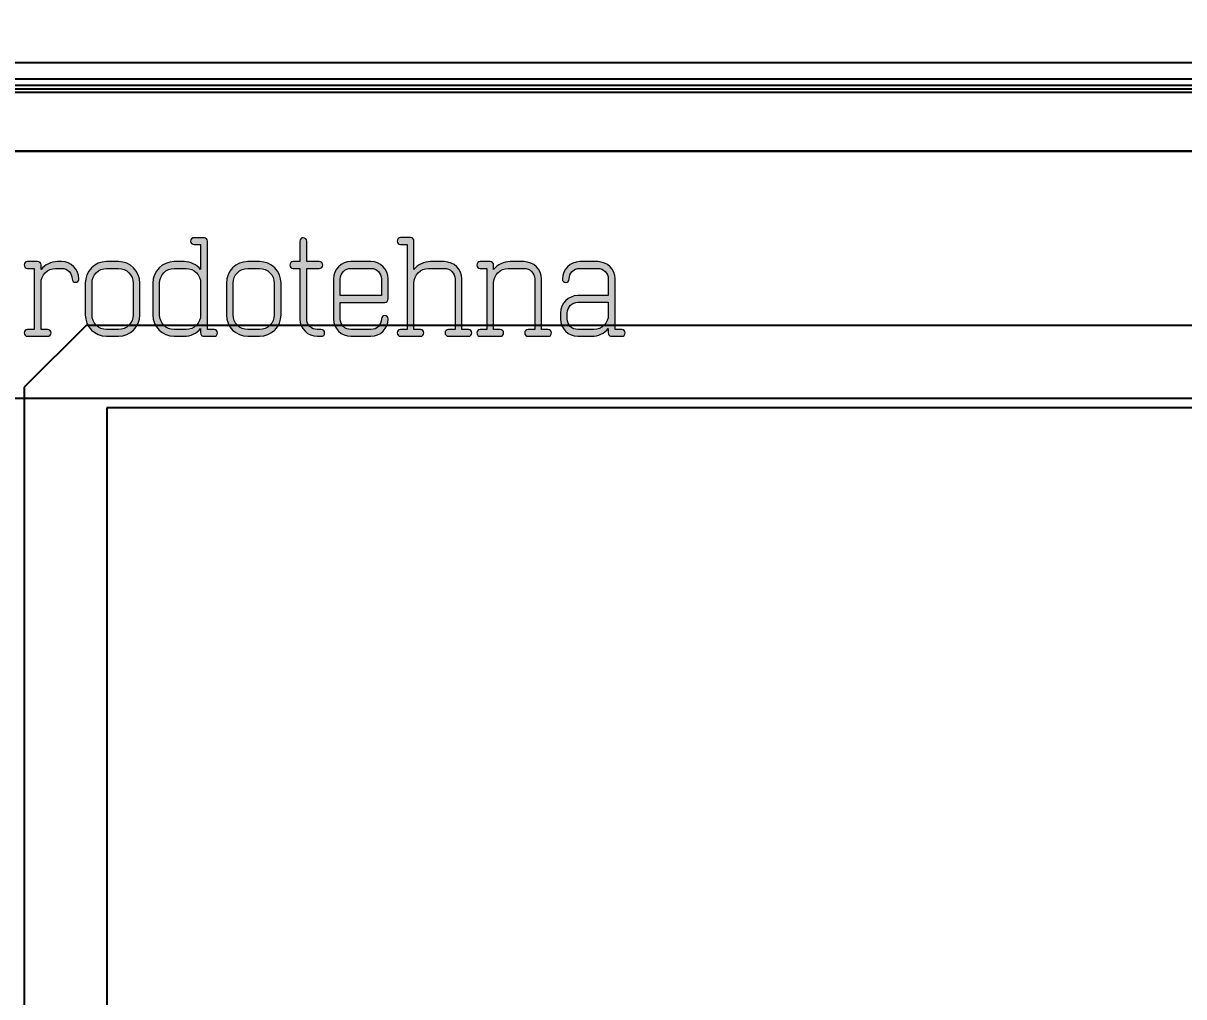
# Model space of a CAD drawing. Header units: millimetres. Extents: x 42356 to 50646, y 31507 to 39566.
# Drawn here: x 43065.3 to 43346.6, y 38339.5 to 38575.5 of the extents above; entities that cross this region are included whole.
import ezdxf

# ---------------------------------------------------------------- set-up
doc = ezdxf.new("R2010")
doc.units = ezdxf.units.MM
doc.layers.add('! NO PLOT !', color=7, linetype='Continuous', true_color=0xff75dd, plot=False)
for name, color, linetype in [('000-PI-ORMAR', 2, 'Continuous'), ('000-PI_TEXT', 7, 'Continuous'), ('bth_logo_20161006_LOGO_FINAL_CMYK_zasicena_crna', 7, 'Continuous')]:
    doc.layers.add(name, color=color, linetype=linetype)
doc.styles.get("Standard").update_dxf_attribs({"font": 'arial.ttf'})
doc.dimstyles.new('ISO-25-lb', dxfattribs={"dimtxt": 8, "dimasz": 8, "dimexe": 1.25, "dimexo": 0.625, "dimtad": 1, "dimtxsty": 'Standard', "dimcen": 5, "dimadec": 0, "dimazin": 0, "dimtfac": 1, "dimtmove": 0, "dimatfit": 3, "dimfxl": 0, "dimarcsym": 0})

# ---------------------------------------------------------------- blocks, each defined once
blk = doc.blocks.new('8806000_2000x800x600')
at = {"layer": '! NO PLOT !'}
for p, q in [((-3755.82, 1846.75), (-3770.82, 1831.75)), ((-3090.82, 1846.75), (-3755.82, 1846.75)), ((-3770.82, 1831.75), (-3770.82, -8.25)), ((-3750.82, 1826.75), (-3750.82, -3.25)), ((-3095.82, 1826.75), (-3750.82, 1826.75))]:
    blk.add_line(p, q, dxfattribs=at)
at = {"layer": '000-PI-ORMAR'}
for p, q in [((-3807.08, 1910.5), (-3039.58, 1910.5)), ((-3807.08, 1906.5), (-3039.58, 1906.5)), ((-3807.08, 1905), (-3039.58, 1905)), ((-3027.32, 1904), (-3819.32, 1904))]:
    blk.add_line(p, q, dxfattribs=at)
blk = doc.blocks.new('*D246')
at = {"layer": '! NO PLOT !', "color": 0, "linetype": 'Continuous', "lineweight": -2, "ltscale": 0.25, "transparency": 16777216}
for p, q in [((42929.68, 38567.52), (42929.68, 38575.52)), ((43425.47, 38559.52), (42928.43, 38559.52)), ((42929.68, 38544.52), (42929.68, 38559.52)), ((43432.4, 38544.52), (42928.43, 38544.52)), ((42929.68, 38536.52), (42929.68, 38528.52))]:
    blk.add_line(p, q, dxfattribs=at)
at = {"layer": '! NO PLOT !', "color": 0, "ltscale": 0.25, "transparency": 16777216}
for points in [[(42928.35, 38567.52), (42931.01, 38567.52), (42929.68, 38559.52)], [(42928.35, 38536.52), (42931.01, 38536.52), (42929.68, 38544.52)]]:
    blk.add_solid(points, dxfattribs=at)
at = {"layer": 'Defpoints', "color": 0, "ltscale": 0.25, "transparency": 16777216}
for p in [(42929.68, 38559.52), (43426.1, 38559.52), (43433.03, 38544.52)]:
    blk.add_point(p, dxfattribs=at)
at = {"layer": '! NO PLOT !', "color": 0, "ltscale": 0.25, "transparency": 16777216, "insert": (42924.97, 38552.02), "char_height": 8, "attachment_point": 5, "rotation": 90}
blk.add_mtext('15', dxfattribs=at)
blk = doc.blocks.new('*D377')
at = {"layer": '! NO PLOT !', "color": 0, "lineweight": -2, "transparency": 16777216}
for p, q in [((43021.27, 38545.14), (43021.27, 38560.08)), ((43029.27, 38558.83), (43795.27, 38558.83)), ((43803.27, 38545.14), (43803.27, 38560.08))]:
    blk.add_line(p, q, dxfattribs=at)
at = {"layer": '! NO PLOT !', "color": 0, "transparency": 16777216}
for points in [[(43029.27, 38560.16), (43029.27, 38557.5), (43021.27, 38558.83)], [(43795.27, 38560.16), (43795.27, 38557.5), (43803.27, 38558.83)]]:
    blk.add_solid(points, dxfattribs=at)
at = {"layer": 'Defpoints', "color": 0, "transparency": 16777216}
for p in [(43803.27, 38558.83), (43021.27, 38544.52), (43803.27, 38544.52)]:
    blk.add_point(p, dxfattribs=at)
at = {"layer": '! NO PLOT !', "color": 0, "transparency": 16777216, "insert": (43412.27, 38563.54), "char_height": 8, "attachment_point": 5}
blk.add_mtext('782', dxfattribs=at)
blk = doc.blocks.new('BRODOTEHNA')
at = {"lineweight": 0}
h = blk.add_hatch(color=256, dxfattribs=at)
h.dxf.hatch_style = 1
edge = h.paths.add_edge_path()
edge.add_spline(control_points=[(42922.01, 48357.75), (42922.01, 48359.64), (42923.54, 48361.18), (42925.43, 48361.18)], knot_values=[0, 0, 0, 0, 1, 1, 1, 1], degree=3, periodic=0)
edge.add_line((42925.43, 48361.18), (42926.83, 48361.18))
edge.add_spline(control_points=[(42926.83, 48361.18), (42928.19, 48361.18), (42929.31, 48360.06), (42929.31, 48358.7)], knot_values=[0, 0, 0, 0, 1, 1, 1, 1], degree=3, periodic=0)
edge.add_spline(control_points=[(42929.31, 48358.7), (42929.31, 48358.25), (42929.66, 48357.92), (42930.12, 48357.92)], knot_values=[0, 0, 0, 0, 1, 1, 1, 1], degree=3, periodic=0)
edge.add_spline(control_points=[(42930.12, 48357.92), (42930.57, 48357.92), (42930.9, 48358.25), (42930.9, 48358.7)], knot_values=[0, 0, 0, 0, 1, 1, 1, 1], degree=3, periodic=0)
edge.add_spline(control_points=[(42930.9, 48358.7), (42930.9, 48360.94), (42929.07, 48362.77), (42926.83, 48362.77)], knot_values=[0, 0, 0, 0, 1, 1, 1, 1], degree=3, periodic=0)
edge.add_line((42926.83, 48362.77), (42925.89, 48362.77))
edge.add_spline(control_points=[(42925.89, 48362.77), (42924.36, 48362.77), (42922.94, 48362.06), (42922.01, 48360.91)], knot_values=[0, 0, 0, 0, 1, 1, 1, 1], degree=3, periodic=0)
edge.add_line((42922.01, 48360.91), (42922.01, 48361.99))
edge.add_spline(control_points=[(42922.01, 48361.99), (42922.01, 48362.43), (42921.66, 48362.77), (42921.2, 48362.77)], knot_values=[0, 0, 0, 0, 1, 1, 1, 1], degree=3, periodic=0)
edge.add_line((42921.2, 48362.77), (42918.85, 48362.77))
edge.add_spline(control_points=[(42918.85, 48362.77), (42918.4, 48362.77), (42918.07, 48362.44), (42918.07, 48361.99)], knot_values=[0, 0, 0, 0, 1, 1, 1, 1], degree=3, periodic=0)
edge.add_spline(control_points=[(42918.07, 48361.99), (42918.07, 48361.52), (42918.41, 48361.18), (42918.85, 48361.18)], knot_values=[0, 0, 0, 0, 1, 1, 1, 1], degree=3, periodic=0)
edge.add_line((42918.85, 48361.18), (42920.42, 48361.18))
edge.add_line((42920.42, 48361.18), (42920.42, 48346.84))
edge.add_line((42920.42, 48346.84), (42918.85, 48346.84))
edge.add_spline(control_points=[(42918.85, 48346.84), (42918.4, 48346.84), (42918.07, 48346.51), (42918.07, 48346.06)], knot_values=[0, 0, 0, 0, 1, 1, 1, 1], degree=3, periodic=0)
edge.add_spline(control_points=[(42918.07, 48346.06), (42918.07, 48345.6), (42918.41, 48345.25), (42918.85, 48345.25)], knot_values=[0, 0, 0, 0, 1, 1, 1, 1], degree=3, periodic=0)
edge.add_line((42918.85, 48345.25), (42923.54, 48345.25))
edge.add_spline(control_points=[(42923.54, 48345.25), (42924, 48345.25), (42924.35, 48345.61), (42924.35, 48346.06)], knot_values=[0, 0, 0, 0, 1, 1, 1, 1], degree=3, periodic=0)
edge.add_spline(control_points=[(42924.35, 48346.06), (42924.35, 48346.5), (42924, 48346.84), (42923.54, 48346.84)], knot_values=[0, 0, 0, 0, 1, 1, 1, 1], degree=3, periodic=0)
edge.add_line((42923.54, 48346.84), (42922.01, 48346.84))
edge.add_line((42922.01, 48346.84), (42922.01, 48357.75))
edge = h.paths.add_edge_path()
edge.add_spline(control_points=[(42937.4, 48362.77), (42934.63, 48362.77), (42932.38, 48360.52), (42932.38, 48357.75)], knot_values=[0, 0, 0, 0, 1, 1, 1, 1], degree=3, periodic=0)
edge.add_line((42932.38, 48357.75), (42932.38, 48350.26))
edge.add_spline(control_points=[(42932.38, 48350.26), (42932.38, 48347.5), (42934.63, 48345.25), (42937.4, 48345.25)], knot_values=[0, 0, 0, 0, 1, 1, 1, 1], degree=3, periodic=0)
edge.add_line((42937.4, 48345.25), (42940.2, 48345.25))
edge.add_spline(control_points=[(42940.2, 48345.25), (42942.96, 48345.25), (42945.21, 48347.5), (42945.21, 48350.26)], knot_values=[0, 0, 0, 0, 1, 1, 1, 1], degree=3, periodic=0)
edge.add_line((42945.21, 48350.26), (42945.21, 48357.75))
edge.add_spline(control_points=[(42945.21, 48357.75), (42945.21, 48360.52), (42942.96, 48362.77), (42940.2, 48362.77)], knot_values=[0, 0, 0, 0, 1, 1, 1, 1], degree=3, periodic=0)
edge.add_line((42940.2, 48362.77), (42937.4, 48362.77))
edge = h.paths.add_edge_path(flags=16)
edge.add_spline(control_points=[(42933.97, 48357.75), (42933.97, 48359.64), (42935.51, 48361.18), (42937.4, 48361.18)], knot_values=[0, 0, 0, 0, 1, 1, 1, 1], degree=3, periodic=0)
edge.add_line((42937.4, 48361.18), (42940.2, 48361.18))
edge.add_spline(control_points=[(42940.2, 48361.18), (42942.08, 48361.18), (42943.62, 48359.64), (42943.62, 48357.75)], knot_values=[0, 0, 0, 0, 1, 1, 1, 1], degree=3, periodic=0)
edge.add_line((42943.62, 48357.75), (42943.62, 48350.26))
edge.add_spline(control_points=[(42943.62, 48350.26), (42943.62, 48348.38), (42942.08, 48346.84), (42940.2, 48346.84)], knot_values=[0, 0, 0, 0, 1, 1, 1, 1], degree=3, periodic=0)
edge.add_line((42940.2, 48346.84), (42937.4, 48346.84))
edge.add_spline(control_points=[(42937.4, 48346.84), (42935.51, 48346.84), (42933.97, 48348.38), (42933.97, 48350.26)], knot_values=[0, 0, 0, 0, 1, 1, 1, 1], degree=3, periodic=0)
edge.add_line((42933.97, 48350.26), (42933.97, 48357.75))
edge = h.paths.add_edge_path()
edge.add_spline(control_points=[(42953.23, 48362.76), (42950.46, 48362.76), (42948.22, 48360.52), (42948.22, 48357.75)], knot_values=[0, 0, 0, 0, 1, 1, 1, 1], degree=3, periodic=0)
edge.add_line((42948.22, 48357.75), (42948.22, 48350.26))
edge.add_spline(control_points=[(42948.22, 48350.26), (42948.22, 48347.5), (42950.46, 48345.25), (42953.23, 48345.25)], knot_values=[0, 0, 0, 0, 1, 1, 1, 1], degree=3, periodic=0)
edge.add_line((42953.23, 48345.25), (42955.57, 48345.25))
edge.add_spline(control_points=[(42955.57, 48345.25), (42957.1, 48345.25), (42958.51, 48345.94), (42959.45, 48347.11)], knot_values=[0, 0, 0, 0, 1, 1, 1, 1], degree=3, periodic=0)
edge.add_line((42959.45, 48347.11), (42959.45, 48346.03))
edge.add_spline(control_points=[(42959.45, 48346.03), (42959.45, 48345.59), (42959.8, 48345.25), (42960.26, 48345.25)], knot_values=[0, 0, 0, 0, 1, 1, 1, 1], degree=3, periodic=0)
edge.add_line((42960.26, 48345.25), (42962.61, 48345.25))
edge.add_spline(control_points=[(42962.61, 48345.25), (42963.04, 48345.25), (42963.39, 48345.59), (42963.39, 48346.03)], knot_values=[0, 0, 0, 0, 1, 1, 1, 1], degree=3, periodic=0)
edge.add_spline(control_points=[(42963.39, 48346.03), (42963.39, 48346.49), (42963.05, 48346.84), (42962.61, 48346.84)], knot_values=[0, 0, 0, 0, 1, 1, 1, 1], degree=3, periodic=0)
edge.add_line((42962.61, 48346.84), (42961.04, 48346.84))
edge.add_line((42961.04, 48346.84), (42961.04, 48367.59))
edge.add_spline(control_points=[(42961.04, 48367.59), (42961.04, 48368.03), (42960.7, 48368.37), (42960.26, 48368.37)], knot_values=[0, 0, 0, 0, 1, 1, 1, 1], degree=3, periodic=0)
edge.add_line((42960.26, 48368.37), (42957.92, 48368.37))
edge.add_spline(control_points=[(42957.92, 48368.37), (42957.44, 48368.37), (42957.11, 48368.05), (42957.11, 48367.59)], knot_values=[0, 0, 0, 0, 1, 1, 1, 1], degree=3, periodic=0)
edge.add_spline(control_points=[(42957.11, 48367.59), (42957.11, 48367.13), (42957.44, 48366.81), (42957.92, 48366.81)], knot_values=[0, 0, 0, 0, 1, 1, 1, 1], degree=3, periodic=0)
edge.add_line((42957.92, 48366.81), (42959.45, 48366.81))
edge.add_line((42959.45, 48366.81), (42959.45, 48360.91))
edge.add_spline(control_points=[(42959.45, 48360.91), (42958.52, 48362.07), (42957.1, 48362.76), (42955.57, 48362.76)], knot_values=[0, 0, 0, 0, 1, 1, 1, 1], degree=3, periodic=0)
edge.add_line((42955.57, 48362.76), (42953.23, 48362.76))
edge = h.paths.add_edge_path(flags=16)
edge.add_spline(control_points=[(42949.81, 48357.75), (42949.81, 48359.64), (42951.34, 48361.18), (42953.23, 48361.18)], knot_values=[0, 0, 0, 0, 1, 1, 1, 1], degree=3, periodic=0)
edge.add_line((42953.23, 48361.18), (42956.03, 48361.18))
edge.add_spline(control_points=[(42956.03, 48361.18), (42957.92, 48361.18), (42959.45, 48359.64), (42959.45, 48357.75)], knot_values=[0, 0, 0, 0, 1, 1, 1, 1], degree=3, periodic=0)
edge.add_line((42959.45, 48357.75), (42959.45, 48350.26))
edge.add_spline(control_points=[(42959.45, 48350.26), (42959.45, 48348.38), (42957.92, 48346.84), (42956.03, 48346.84)], knot_values=[0, 0, 0, 0, 1, 1, 1, 1], degree=3, periodic=0)
edge.add_line((42956.03, 48346.84), (42953.23, 48346.84))
edge.add_spline(control_points=[(42953.23, 48346.84), (42951.34, 48346.84), (42949.81, 48348.38), (42949.81, 48350.26)], knot_values=[0, 0, 0, 0, 1, 1, 1, 1], degree=3, periodic=0)
edge.add_line((42949.81, 48350.26), (42949.81, 48357.75))
edge = h.paths.add_edge_path()
edge.add_spline(control_points=[(42970.49, 48362.77), (42967.73, 48362.77), (42965.48, 48360.52), (42965.48, 48357.75)], knot_values=[0, 0, 0, 0, 1, 1, 1, 1], degree=3, periodic=0)
edge.add_line((42965.48, 48357.75), (42965.48, 48350.26))
edge.add_spline(control_points=[(42965.48, 48350.26), (42965.48, 48347.5), (42967.73, 48345.25), (42970.49, 48345.25)], knot_values=[0, 0, 0, 0, 1, 1, 1, 1], degree=3, periodic=0)
edge.add_line((42970.49, 48345.25), (42973.29, 48345.25))
edge.add_spline(control_points=[(42973.29, 48345.25), (42976.06, 48345.25), (42978.31, 48347.5), (42978.31, 48350.26)], knot_values=[0, 0, 0, 0, 1, 1, 1, 1], degree=3, periodic=0)
edge.add_line((42978.31, 48350.26), (42978.31, 48357.75))
edge.add_spline(control_points=[(42978.31, 48357.75), (42978.31, 48360.52), (42976.06, 48362.77), (42973.29, 48362.77)], knot_values=[0, 0, 0, 0, 1, 1, 1, 1], degree=3, periodic=0)
edge.add_line((42973.29, 48362.77), (42970.49, 48362.77))
edge = h.paths.add_edge_path(flags=16)
edge.add_spline(control_points=[(42967.07, 48357.75), (42967.07, 48359.64), (42968.61, 48361.18), (42970.49, 48361.18)], knot_values=[0, 0, 0, 0, 1, 1, 1, 1], degree=3, periodic=0)
edge.add_line((42970.49, 48361.18), (42973.29, 48361.18))
edge.add_spline(control_points=[(42973.29, 48361.18), (42975.18, 48361.18), (42976.72, 48359.64), (42976.72, 48357.75)], knot_values=[0, 0, 0, 0, 1, 1, 1, 1], degree=3, periodic=0)
edge.add_line((42976.72, 48357.75), (42976.72, 48350.26))
edge.add_spline(control_points=[(42976.72, 48350.26), (42976.72, 48348.38), (42975.18, 48346.84), (42973.29, 48346.84)], knot_values=[0, 0, 0, 0, 1, 1, 1, 1], degree=3, periodic=0)
edge.add_line((42973.29, 48346.84), (42970.49, 48346.84))
edge.add_spline(control_points=[(42970.49, 48346.84), (42968.61, 48346.84), (42967.07, 48348.38), (42967.07, 48350.26)], knot_values=[0, 0, 0, 0, 1, 1, 1, 1], degree=3, periodic=0)
edge.add_line((42967.07, 48350.26), (42967.07, 48357.75))
edge = h.paths.add_edge_path()
edge.add_line((42982.74, 48361.18), (42982.74, 48349.32))
edge.add_spline(control_points=[(42982.74, 48349.32), (42982.74, 48347.08), (42984.57, 48345.25), (42986.81, 48345.25)], knot_values=[0, 0, 0, 0, 1, 1, 1, 1], degree=3, periodic=0)
edge.add_line((42986.81, 48345.25), (42987.76, 48345.25))
edge.add_spline(control_points=[(42987.76, 48345.25), (42988.21, 48345.25), (42988.54, 48345.58), (42988.54, 48346.03)], knot_values=[0, 0, 0, 0, 1, 1, 1, 1], degree=3, periodic=0)
edge.add_spline(control_points=[(42988.54, 48346.03), (42988.54, 48346.49), (42988.2, 48346.84), (42987.76, 48346.84)], knot_values=[0, 0, 0, 0, 1, 1, 1, 1], degree=3, periodic=0)
edge.add_line((42987.76, 48346.84), (42986.81, 48346.84))
edge.add_spline(control_points=[(42986.81, 48346.84), (42985.45, 48346.84), (42984.33, 48347.95), (42984.33, 48349.32)], knot_values=[0, 0, 0, 0, 1, 1, 1, 1], degree=3, periodic=0)
edge.add_line((42984.33, 48349.32), (42984.33, 48361.18))
edge.add_line((42984.33, 48361.18), (42987.27, 48361.18))
edge.add_spline(control_points=[(42987.27, 48361.18), (42987.73, 48361.18), (42988.08, 48361.51), (42988.08, 48361.96)], knot_values=[0, 0, 0, 0, 1, 1, 1, 1], degree=3, periodic=0)
edge.add_spline(control_points=[(42988.08, 48361.96), (42988.08, 48362.41), (42987.73, 48362.76), (42987.27, 48362.76)], knot_values=[0, 0, 0, 0, 1, 1, 1, 1], degree=3, periodic=0)
edge.add_line((42987.27, 48362.76), (42984.33, 48362.76))
edge.add_line((42984.33, 48362.76), (42984.33, 48367.59))
edge.add_spline(control_points=[(42984.33, 48367.59), (42984.33, 48368.03), (42983.99, 48368.37), (42983.52, 48368.37)], knot_values=[0, 0, 0, 0, 1, 1, 1, 1], degree=3, periodic=0)
edge.add_spline(control_points=[(42983.52, 48368.37), (42983.07, 48368.37), (42982.74, 48368.04), (42982.74, 48367.59)], knot_values=[0, 0, 0, 0, 1, 1, 1, 1], degree=3, periodic=0)
edge.add_line((42982.74, 48367.59), (42982.74, 48362.76))
edge.add_line((42982.74, 48362.76), (42981.18, 48362.76))
edge.add_spline(control_points=[(42981.18, 48362.76), (42980.74, 48362.76), (42980.4, 48362.42), (42980.4, 48361.96)], knot_values=[0, 0, 0, 0, 1, 1, 1, 1], degree=3, periodic=0)
edge.add_spline(control_points=[(42980.4, 48361.96), (42980.4, 48361.5), (42980.73, 48361.18), (42981.18, 48361.18)], knot_values=[0, 0, 0, 0, 1, 1, 1, 1], degree=3, periodic=0)
edge.add_line((42981.18, 48361.18), (42982.74, 48361.18))
edge = h.paths.add_edge_path()
edge.add_line((42999.39, 48362.77), (42994.7, 48362.77))
edge.add_spline(control_points=[(42994.7, 48362.77), (42992.46, 48362.77), (42990.63, 48360.94), (42990.63, 48358.7)], knot_values=[0, 0, 0, 0, 1, 1, 1, 1], degree=3, periodic=0)
edge.add_line((42990.63, 48358.7), (42990.63, 48349.32))
edge.add_spline(control_points=[(42990.63, 48349.32), (42990.63, 48347.07), (42992.46, 48345.25), (42994.7, 48345.25)], knot_values=[0, 0, 0, 0, 1, 1, 1, 1], degree=3, periodic=0)
edge.add_line((42994.7, 48345.25), (42999.39, 48345.25))
edge.add_spline(control_points=[(42999.39, 48345.25), (43001.63, 48345.25), (43003.46, 48347.07), (43003.46, 48349.32)], knot_values=[0, 0, 0, 0, 1, 1, 1, 1], degree=3, periodic=0)
edge.add_spline(control_points=[(43003.46, 48349.32), (43003.46, 48349.75), (43003.12, 48350.1), (43002.68, 48350.1)], knot_values=[0, 0, 0, 0, 1, 1, 1, 1], degree=3, periodic=0)
edge.add_spline(control_points=[(43002.68, 48350.1), (43002.22, 48350.1), (43001.87, 48349.76), (43001.87, 48349.32)], knot_values=[0, 0, 0, 0, 1, 1, 1, 1], degree=3, periodic=0)
edge.add_spline(control_points=[(43001.87, 48349.32), (43001.87, 48347.95), (43000.76, 48346.84), (42999.39, 48346.84)], knot_values=[0, 0, 0, 0, 1, 1, 1, 1], degree=3, periodic=0)
edge.add_line((42999.39, 48346.84), (42994.7, 48346.84))
edge.add_spline(control_points=[(42994.7, 48346.84), (42993.33, 48346.84), (42992.22, 48347.95), (42992.22, 48349.32)], knot_values=[0, 0, 0, 0, 1, 1, 1, 1], degree=3, periodic=0)
edge.add_line((42992.22, 48349.32), (42992.22, 48353.2))
edge.add_line((42992.22, 48353.2), (43002.68, 48353.2))
edge.add_spline(control_points=[(43002.68, 48353.2), (43003.12, 48353.2), (43003.46, 48353.55), (43003.46, 48354.01)], knot_values=[0, 0, 0, 0, 1, 1, 1, 1], degree=3, periodic=0)
edge.add_line((43003.46, 48354.01), (43003.46, 48358.7))
edge.add_spline(control_points=[(43003.46, 48358.7), (43003.46, 48360.94), (43001.63, 48362.77), (42999.39, 48362.77)], knot_values=[0, 0, 0, 0, 1, 1, 1, 1], degree=3, periodic=0)
edge = h.paths.add_edge_path(flags=16)
edge.add_line((42994.7, 48361.18), (42999.39, 48361.18))
edge.add_spline(control_points=[(42999.39, 48361.18), (43000.76, 48361.18), (43001.87, 48360.06), (43001.87, 48358.7)], knot_values=[0, 0, 0, 0, 1, 1, 1, 1], degree=3, periodic=0)
edge.add_line((43001.87, 48358.7), (43001.87, 48354.79))
edge.add_line((43001.87, 48354.79), (42992.22, 48354.79))
edge.add_line((42992.22, 48354.79), (42992.22, 48358.7))
edge.add_spline(control_points=[(42992.22, 48358.7), (42992.22, 48360.06), (42993.33, 48361.18), (42994.7, 48361.18)], knot_values=[0, 0, 0, 0, 1, 1, 1, 1], degree=3, periodic=0)
edge = h.paths.add_edge_path(flags=16)
edge.add_line((43055.09, 48353.23), (43055.09, 48350.26))
edge.add_spline(control_points=[(43055.09, 48350.26), (43055.09, 48348.38), (43053.56, 48346.84), (43051.67, 48346.84)], knot_values=[0, 0, 0, 0, 1, 1, 1, 1], degree=3, periodic=0)
edge.add_line((43051.67, 48346.84), (43047.93, 48346.84))
edge.add_spline(control_points=[(43047.93, 48346.84), (43046.56, 48346.84), (43045.45, 48347.95), (43045.45, 48349.32)], knot_values=[0, 0, 0, 0, 1, 1, 1, 1], degree=3, periodic=0)
edge.add_line((43045.45, 48349.32), (43045.45, 48350.72))
edge.add_spline(control_points=[(43045.45, 48350.72), (43045.45, 48352.1), (43046.56, 48353.23), (43047.93, 48353.23)], knot_values=[0, 0, 0, 0, 1, 1, 1, 1], degree=3, periodic=0)
edge.add_line((43047.93, 48353.23), (43055.09, 48353.23))
edge = h.paths.add_edge_path()
edge.add_line((43055.9, 48345.25), (43058.25, 48345.25))
edge.add_spline(control_points=[(43058.25, 48345.25), (43058.69, 48345.25), (43059.03, 48345.59), (43059.03, 48346.03)], knot_values=[0, 0, 0, 0, 1, 1, 1, 1], degree=3, periodic=0)
edge.add_spline(control_points=[(43059.03, 48346.03), (43059.03, 48346.49), (43058.69, 48346.84), (43058.25, 48346.84)], knot_values=[0, 0, 0, 0, 1, 1, 1, 1], degree=3, periodic=0)
edge.add_line((43058.25, 48346.84), (43056.68, 48346.84))
edge.add_line((43056.68, 48346.84), (43056.68, 48358.7))
edge.add_spline(control_points=[(43056.68, 48358.7), (43056.68, 48360.94), (43054.86, 48362.76), (43052.61, 48362.76)], knot_values=[0, 0, 0, 0, 1, 1, 1, 1], degree=3, periodic=0)
edge.add_line((43052.61, 48362.76), (43048.38, 48362.76))
edge.add_spline(control_points=[(43048.38, 48362.76), (43046.14, 48362.76), (43044.31, 48360.94), (43044.31, 48358.7)], knot_values=[0, 0, 0, 0, 1, 1, 1, 1], degree=3, periodic=0)
edge.add_spline(control_points=[(43044.31, 48358.7), (43044.31, 48358.23), (43044.65, 48357.89), (43045.12, 48357.89)], knot_values=[0, 0, 0, 0, 1, 1, 1, 1], degree=3, periodic=0)
edge.add_spline(control_points=[(43045.12, 48357.89), (43045.58, 48357.89), (43045.9, 48358.22), (43045.9, 48358.7)], knot_values=[0, 0, 0, 0, 1, 1, 1, 1], degree=3, periodic=0)
edge.add_spline(control_points=[(43045.9, 48358.7), (43045.9, 48360.06), (43047.02, 48361.18), (43048.38, 48361.18)], knot_values=[0, 0, 0, 0, 1, 1, 1, 1], degree=3, periodic=0)
edge.add_line((43048.38, 48361.18), (43052.61, 48361.18))
edge.add_spline(control_points=[(43052.61, 48361.18), (43053.98, 48361.18), (43055.09, 48360.06), (43055.09, 48358.7)], knot_values=[0, 0, 0, 0, 1, 1, 1, 1], degree=3, periodic=0)
edge.add_line((43055.09, 48358.7), (43055.09, 48354.79))
edge.add_line((43055.09, 48354.79), (43047.93, 48354.79))
edge.add_spline(control_points=[(43047.93, 48354.79), (43045.68, 48354.79), (43043.86, 48352.96), (43043.86, 48350.72)], knot_values=[0, 0, 0, 0, 1, 1, 1, 1], degree=3, periodic=0)
edge.add_line((43043.86, 48350.72), (43043.86, 48349.32))
edge.add_spline(control_points=[(43043.86, 48349.32), (43043.86, 48347.08), (43045.68, 48345.25), (43047.93, 48345.25)], knot_values=[0, 0, 0, 0, 1, 1, 1, 1], degree=3, periodic=0)
edge.add_line((43047.93, 48345.25), (43051.21, 48345.25))
edge.add_spline(control_points=[(43051.21, 48345.25), (43052.74, 48345.25), (43054.15, 48345.94), (43055.09, 48347.11)], knot_values=[0, 0, 0, 0, 1, 1, 1, 1], degree=3, periodic=0)
edge.add_line((43055.09, 48347.11), (43055.09, 48346.03))
edge.add_spline(control_points=[(43055.09, 48346.03), (43055.09, 48345.59), (43055.44, 48345.25), (43055.9, 48345.25)], knot_values=[0, 0, 0, 0, 1, 1, 1, 1], degree=3, periodic=0)
edge = h.paths.add_edge_path()
edge.add_line((43036.29, 48345.25), (43040.95, 48345.25))
edge.add_spline(control_points=[(43040.95, 48345.25), (43041.43, 48345.25), (43041.76, 48345.57), (43041.76, 48346.03)], knot_values=[0, 0, 0, 0, 1, 1, 1, 1], degree=3, periodic=0)
edge.add_spline(control_points=[(43041.76, 48346.03), (43041.76, 48346.5), (43041.42, 48346.84), (43040.95, 48346.84)], knot_values=[0, 0, 0, 0, 1, 1, 1, 1], degree=3, periodic=0)
edge.add_line((43040.95, 48346.84), (43039.42, 48346.84))
edge.add_line((43039.42, 48346.84), (43039.42, 48358.7))
edge.add_spline(control_points=[(43039.42, 48358.7), (43039.42, 48360.94), (43037.59, 48362.76), (43035.35, 48362.76)], knot_values=[0, 0, 0, 0, 1, 1, 1, 1], degree=3, periodic=0)
edge.add_line((43035.35, 48362.76), (43032.06, 48362.76))
edge.add_spline(control_points=[(43032.06, 48362.76), (43030.54, 48362.76), (43029.11, 48362.07), (43028.18, 48360.91)], knot_values=[0, 0, 0, 0, 1, 1, 1, 1], degree=3, periodic=0)
edge.add_line((43028.18, 48360.91), (43028.18, 48361.96))
edge.add_spline(control_points=[(43028.18, 48361.96), (43028.18, 48362.41), (43027.83, 48362.76), (43027.37, 48362.76)], knot_values=[0, 0, 0, 0, 1, 1, 1, 1], degree=3, periodic=0)
edge.add_line((43027.37, 48362.76), (43025.03, 48362.76))
edge.add_spline(control_points=[(43025.03, 48362.76), (43024.58, 48362.76), (43024.25, 48362.42), (43024.25, 48361.96)], knot_values=[0, 0, 0, 0, 1, 1, 1, 1], degree=3, periodic=0)
edge.add_spline(control_points=[(43024.25, 48361.96), (43024.25, 48361.5), (43024.58, 48361.18), (43025.03, 48361.18)], knot_values=[0, 0, 0, 0, 1, 1, 1, 1], degree=3, periodic=0)
edge.add_line((43025.03, 48361.18), (43026.59, 48361.18))
edge.add_line((43026.59, 48361.18), (43026.59, 48346.84))
edge.add_line((43026.59, 48346.84), (43025.03, 48346.84))
edge.add_spline(control_points=[(43025.03, 48346.84), (43024.58, 48346.84), (43024.25, 48346.49), (43024.25, 48346.03)], knot_values=[0, 0, 0, 0, 1, 1, 1, 1], degree=3, periodic=0)
edge.add_spline(control_points=[(43024.25, 48346.03), (43024.25, 48345.58), (43024.58, 48345.25), (43025.03, 48345.25)], knot_values=[0, 0, 0, 0, 1, 1, 1, 1], degree=3, periodic=0)
edge.add_line((43025.03, 48345.25), (43029.72, 48345.25))
edge.add_spline(control_points=[(43029.72, 48345.25), (43030.18, 48345.25), (43030.53, 48345.59), (43030.53, 48346.03)], knot_values=[0, 0, 0, 0, 1, 1, 1, 1], degree=3, periodic=0)
edge.add_spline(control_points=[(43030.53, 48346.03), (43030.53, 48346.48), (43030.17, 48346.84), (43029.72, 48346.84)], knot_values=[0, 0, 0, 0, 1, 1, 1, 1], degree=3, periodic=0)
edge.add_line((43029.72, 48346.84), (43028.18, 48346.84))
edge.add_line((43028.18, 48346.84), (43028.18, 48357.75))
edge.add_spline(control_points=[(43028.18, 48357.75), (43028.18, 48359.64), (43029.72, 48361.18), (43031.6, 48361.18)], knot_values=[0, 0, 0, 0, 1, 1, 1, 1], degree=3, periodic=0)
edge.add_line((43031.6, 48361.18), (43035.35, 48361.18))
edge.add_spline(control_points=[(43035.35, 48361.18), (43036.72, 48361.18), (43037.83, 48360.06), (43037.83, 48358.7)], knot_values=[0, 0, 0, 0, 1, 1, 1, 1], degree=3, periodic=0)
edge.add_line((43037.83, 48358.7), (43037.83, 48346.84))
edge.add_line((43037.83, 48346.84), (43036.29, 48346.84))
edge.add_spline(control_points=[(43036.29, 48346.84), (43035.84, 48346.84), (43035.48, 48346.48), (43035.48, 48346.03)], knot_values=[0, 0, 0, 0, 1, 1, 1, 1], degree=3, periodic=0)
edge.add_spline(control_points=[(43035.48, 48346.03), (43035.48, 48345.59), (43035.83, 48345.25), (43036.29, 48345.25)], knot_values=[0, 0, 0, 0, 1, 1, 1, 1], degree=3, periodic=0)
edge = h.paths.add_edge_path()
edge.add_line((43017.6, 48345.25), (43022.26, 48345.25))
edge.add_spline(control_points=[(43022.26, 48345.25), (43022.73, 48345.25), (43023.07, 48345.59), (43023.07, 48346.06)], knot_values=[0, 0, 0, 0, 1, 1, 1, 1], degree=3, periodic=0)
edge.add_spline(control_points=[(43023.07, 48346.06), (43023.07, 48346.52), (43022.73, 48346.84), (43022.26, 48346.84)], knot_values=[0, 0, 0, 0, 1, 1, 1, 1], degree=3, periodic=0)
edge.add_line((43022.26, 48346.84), (43020.72, 48346.84))
edge.add_line((43020.72, 48346.84), (43020.72, 48358.7))
edge.add_spline(control_points=[(43020.72, 48358.7), (43020.72, 48360.94), (43018.9, 48362.76), (43016.65, 48362.76)], knot_values=[0, 0, 0, 0, 1, 1, 1, 1], degree=3, periodic=0)
edge.add_line((43016.65, 48362.76), (43013.36, 48362.76))
edge.add_spline(control_points=[(43013.36, 48362.76), (43011.84, 48362.76), (43010.41, 48362.07), (43009.49, 48360.91)], knot_values=[0, 0, 0, 0, 1, 1, 1, 1], degree=3, periodic=0)
edge.add_line((43009.49, 48360.91), (43009.49, 48367.59))
edge.add_spline(control_points=[(43009.49, 48367.59), (43009.49, 48368.04), (43009.13, 48368.4), (43008.67, 48368.4)], knot_values=[0, 0, 0, 0, 1, 1, 1, 1], degree=3, periodic=0)
edge.add_line((43008.67, 48368.4), (43006.33, 48368.4))
edge.add_spline(control_points=[(43006.33, 48368.4), (43005.89, 48368.4), (43005.55, 48368.05), (43005.55, 48367.59)], knot_values=[0, 0, 0, 0, 1, 1, 1, 1], degree=3, periodic=0)
edge.add_spline(control_points=[(43005.55, 48367.59), (43005.55, 48367.14), (43005.88, 48366.81), (43006.33, 48366.81)], knot_values=[0, 0, 0, 0, 1, 1, 1, 1], degree=3, periodic=0)
edge.add_line((43006.33, 48366.81), (43007.9, 48366.81))
edge.add_line((43007.9, 48366.81), (43007.9, 48346.84))
edge.add_line((43007.9, 48346.84), (43006.33, 48346.84))
edge.add_spline(control_points=[(43006.33, 48346.84), (43005.88, 48346.84), (43005.55, 48346.51), (43005.55, 48346.06)], knot_values=[0, 0, 0, 0, 1, 1, 1, 1], degree=3, periodic=0)
edge.add_spline(control_points=[(43005.55, 48346.06), (43005.55, 48345.6), (43005.89, 48345.25), (43006.33, 48345.25)], knot_values=[0, 0, 0, 0, 1, 1, 1, 1], degree=3, periodic=0)
edge.add_line((43006.33, 48345.25), (43011.02, 48345.25))
edge.add_spline(control_points=[(43011.02, 48345.25), (43011.48, 48345.25), (43011.83, 48345.61), (43011.83, 48346.06)], knot_values=[0, 0, 0, 0, 1, 1, 1, 1], degree=3, periodic=0)
edge.add_spline(control_points=[(43011.83, 48346.06), (43011.83, 48346.5), (43011.48, 48346.84), (43011.02, 48346.84)], knot_values=[0, 0, 0, 0, 1, 1, 1, 1], degree=3, periodic=0)
edge.add_line((43011.02, 48346.84), (43009.49, 48346.84))
edge.add_line((43009.49, 48346.84), (43009.49, 48357.75))
edge.add_spline(control_points=[(43009.49, 48357.75), (43009.49, 48359.64), (43011.02, 48361.18), (43012.91, 48361.18)], knot_values=[0, 0, 0, 0, 1, 1, 1, 1], degree=3, periodic=0)
edge.add_line((43012.91, 48361.18), (43016.65, 48361.18))
edge.add_spline(control_points=[(43016.65, 48361.18), (43018.02, 48361.18), (43019.13, 48360.06), (43019.13, 48358.7)], knot_values=[0, 0, 0, 0, 1, 1, 1, 1], degree=3, periodic=0)
edge.add_line((43019.13, 48358.7), (43019.13, 48346.84))
edge.add_line((43019.13, 48346.84), (43017.6, 48346.84))
edge.add_spline(control_points=[(43017.6, 48346.84), (43017.14, 48346.84), (43016.79, 48346.5), (43016.79, 48346.06)], knot_values=[0, 0, 0, 0, 1, 1, 1, 1], degree=3, periodic=0)
edge.add_spline(control_points=[(43016.79, 48346.06), (43016.79, 48345.61), (43017.14, 48345.25), (43017.6, 48345.25)], knot_values=[0, 0, 0, 0, 1, 1, 1, 1], degree=3, periodic=0)
at = {"layer": 'bth_logo_20161006_LOGO_FINAL_CMYK_zasicena_crna', "color": 7, "lineweight": 0}
for p, q in [((42960.26, 48368.37), (42957.92, 48368.37)), ((42961.04, 48346.84), (42961.04, 48367.59)), ((42982.74, 48367.59), (42982.74, 48362.76)), ((42984.33, 48362.76), (42984.33, 48367.59)), ((43008.67, 48368.4), (43006.33, 48368.4)), ((43009.49, 48360.91), (43009.49, 48367.59)), ((42957.92, 48366.81), (42959.45, 48366.81)), ((42959.45, 48366.81), (42959.45, 48360.91)), ((43006.33, 48366.81), (43007.9, 48366.81)), ((43007.9, 48366.81), (43007.9, 48346.84)), ((42921.2, 48362.77), (42918.85, 48362.77)), ((42922.01, 48360.91), (42922.01, 48361.99)), ((42926.83, 48362.77), (42925.89, 48362.77)), ((42940.2, 48362.77), (42937.4, 48362.77)), ((42955.57, 48362.76), (42953.23, 48362.76)), ((42973.29, 48362.77), (42970.49, 48362.77)), ((42982.74, 48362.76), (42981.18, 48362.76)), ((42987.27, 48362.76), (42984.33, 48362.76)), ((42999.39, 48362.77), (42994.7, 48362.77)), ((43016.65, 48362.76), (43013.36, 48362.76)), ((43027.37, 48362.76), (43025.03, 48362.76)), ((43028.18, 48360.91), (43028.18, 48361.96)), ((43035.35, 48362.76), (43032.06, 48362.76)), ((43052.61, 48362.76), (43048.38, 48362.76)), ((42918.85, 48361.18), (42920.42, 48361.18)), ((42920.42, 48361.18), (42920.42, 48346.84)), ((42925.43, 48361.18), (42926.83, 48361.18)), ((42937.4, 48361.18), (42940.2, 48361.18)), ((42953.23, 48361.18), (42956.03, 48361.18)), ((42970.49, 48361.18), (42973.29, 48361.18)), ((42981.18, 48361.18), (42982.74, 48361.18)), ((42982.74, 48361.18), (42982.74, 48349.32)), ((42984.33, 48349.32), (42984.33, 48361.18)), ((42984.33, 48361.18), (42987.27, 48361.18)), ((42994.7, 48361.18), (42999.39, 48361.18)), ((43012.91, 48361.18), (43016.65, 48361.18)), ((43025.03, 48361.18), (43026.59, 48361.18)), ((43026.59, 48361.18), (43026.59, 48346.84)), ((43031.6, 48361.18), (43035.35, 48361.18)), ((43048.38, 48361.18), (43052.61, 48361.18)), ((42922.01, 48346.84), (42922.01, 48357.75)), ((42932.38, 48357.75), (42932.38, 48350.26)), ((42933.97, 48350.26), (42933.97, 48357.75)), ((42943.62, 48357.75), (42943.62, 48350.26)), ((42945.21, 48350.26), (42945.21, 48357.75)), ((42948.22, 48357.75), (42948.22, 48350.26)), ((42949.81, 48350.26), (42949.81, 48357.75)), ((42959.45, 48357.75), (42959.45, 48350.26)), ((42965.48, 48357.75), (42965.48, 48350.26)), ((42967.07, 48350.26), (42967.07, 48357.75)), ((42976.72, 48357.75), (42976.72, 48350.26)), ((42978.31, 48350.26), (42978.31, 48357.75)), ((42990.63, 48358.7), (42990.63, 48349.32)), ((42992.22, 48354.79), (42992.22, 48358.7)), ((43001.87, 48358.7), (43001.87, 48354.79)), ((43003.46, 48354.01), (43003.46, 48358.7)), ((43009.49, 48346.84), (43009.49, 48357.75)), ((43019.13, 48358.7), (43019.13, 48346.84)), ((43020.72, 48346.84), (43020.72, 48358.7)), ((43028.18, 48346.84), (43028.18, 48357.75)), ((43037.83, 48358.7), (43037.83, 48346.84)), ((43039.42, 48346.84), (43039.42, 48358.7)), ((43055.09, 48358.7), (43055.09, 48354.79)), ((43056.68, 48346.84), (43056.68, 48358.7)), ((43001.87, 48354.79), (42992.22, 48354.79)), ((43055.09, 48354.79), (43047.93, 48354.79)), ((42992.22, 48349.32), (42992.22, 48353.2)), ((42992.22, 48353.2), (43002.68, 48353.2)), ((43043.86, 48350.72), (43043.86, 48349.32)), ((43045.45, 48349.32), (43045.45, 48350.72)), ((43047.93, 48353.23), (43055.09, 48353.23)), ((43055.09, 48353.23), (43055.09, 48350.26)), ((42920.42, 48346.84), (42918.85, 48346.84)), ((42918.85, 48345.25), (42923.54, 48345.25)), ((42923.54, 48346.84), (42922.01, 48346.84)), ((42940.2, 48346.84), (42937.4, 48346.84)), ((42937.4, 48345.25), (42940.2, 48345.25)), ((42956.03, 48346.84), (42953.23, 48346.84)), ((42953.23, 48345.25), (42955.57, 48345.25)), ((42959.45, 48347.11), (42959.45, 48346.03)), ((42960.26, 48345.25), (42962.61, 48345.25)), ((42962.61, 48346.84), (42961.04, 48346.84)), ((42973.29, 48346.84), (42970.49, 48346.84)), ((42970.49, 48345.25), (42973.29, 48345.25)), ((42987.76, 48346.84), (42986.81, 48346.84)), ((42986.81, 48345.25), (42987.76, 48345.25)), ((42999.39, 48346.84), (42994.7, 48346.84)), ((42994.7, 48345.25), (42999.39, 48345.25)), ((43007.9, 48346.84), (43006.33, 48346.84)), ((43006.33, 48345.25), (43011.02, 48345.25)), ((43011.02, 48346.84), (43009.49, 48346.84)), ((43019.13, 48346.84), (43017.6, 48346.84)), ((43017.6, 48345.25), (43022.26, 48345.25)), ((43022.26, 48346.84), (43020.72, 48346.84)), ((43026.59, 48346.84), (43025.03, 48346.84)), ((43025.03, 48345.25), (43029.72, 48345.25)), ((43029.72, 48346.84), (43028.18, 48346.84)), ((43037.83, 48346.84), (43036.29, 48346.84)), ((43036.29, 48345.25), (43040.95, 48345.25)), ((43040.95, 48346.84), (43039.42, 48346.84)), ((43051.67, 48346.84), (43047.93, 48346.84)), ((43047.93, 48345.25), (43051.21, 48345.25)), ((43055.09, 48347.11), (43055.09, 48346.03)), ((43055.9, 48345.25), (43058.25, 48345.25)), ((43058.25, 48346.84), (43056.68, 48346.84))]:
    blk.add_line(p, q, dxfattribs=at)
for points in [[(42957.92, 48368.37), (42957.44, 48368.37), (42957.11, 48368.05), (42957.11, 48367.59)], [(42957.11, 48367.59), (42957.11, 48367.13), (42957.44, 48366.81), (42957.92, 48366.81)], [(42961.04, 48367.59), (42961.04, 48368.03), (42960.7, 48368.37), (42960.26, 48368.37)], [(42983.52, 48368.37), (42983.07, 48368.37), (42982.74, 48368.04), (42982.74, 48367.59)], [(42984.33, 48367.59), (42984.33, 48368.03), (42983.99, 48368.37), (42983.52, 48368.37)], [(43006.33, 48368.4), (43005.89, 48368.4), (43005.55, 48368.05), (43005.55, 48367.59)], [(43005.55, 48367.59), (43005.55, 48367.14), (43005.88, 48366.81), (43006.33, 48366.81)], [(43009.49, 48367.59), (43009.49, 48368.04), (43009.13, 48368.4), (43008.67, 48368.4)], [(42918.85, 48362.77), (42918.4, 48362.77), (42918.07, 48362.44), (42918.07, 48361.99)], [(42918.07, 48361.99), (42918.07, 48361.52), (42918.41, 48361.18), (42918.85, 48361.18)], [(42922.01, 48361.99), (42922.01, 48362.43), (42921.66, 48362.77), (42921.2, 48362.77)], [(42925.89, 48362.77), (42924.36, 48362.77), (42922.94, 48362.06), (42922.01, 48360.91)], [(42930.9, 48358.7), (42930.9, 48360.94), (42929.07, 48362.77), (42926.83, 48362.77)], [(42937.4, 48362.77), (42934.63, 48362.77), (42932.38, 48360.52), (42932.38, 48357.75)], [(42945.21, 48357.75), (42945.21, 48360.52), (42942.96, 48362.77), (42940.2, 48362.77)], [(42953.23, 48362.76), (42950.46, 48362.76), (42948.22, 48360.52), (42948.22, 48357.75)], [(42959.45, 48360.91), (42958.52, 48362.07), (42957.1, 48362.76), (42955.57, 48362.76)], [(42970.49, 48362.77), (42967.73, 48362.77), (42965.48, 48360.52), (42965.48, 48357.75)], [(42978.31, 48357.75), (42978.31, 48360.52), (42976.06, 48362.77), (42973.29, 48362.77)], [(42981.18, 48362.76), (42980.74, 48362.76), (42980.4, 48362.42), (42980.4, 48361.96)], [(42980.4, 48361.96), (42980.4, 48361.5), (42980.73, 48361.18), (42981.18, 48361.18)], [(42988.08, 48361.96), (42988.08, 48362.41), (42987.73, 48362.76), (42987.27, 48362.76)], [(42987.27, 48361.18), (42987.73, 48361.18), (42988.08, 48361.51), (42988.08, 48361.96)], [(42994.7, 48362.77), (42992.46, 48362.77), (42990.63, 48360.94), (42990.63, 48358.7)], [(43003.46, 48358.7), (43003.46, 48360.94), (43001.63, 48362.77), (42999.39, 48362.77)], [(43013.36, 48362.76), (43011.84, 48362.76), (43010.41, 48362.07), (43009.49, 48360.91)], [(43020.72, 48358.7), (43020.72, 48360.94), (43018.9, 48362.76), (43016.65, 48362.76)], [(43025.03, 48362.76), (43024.58, 48362.76), (43024.25, 48362.42), (43024.25, 48361.96)], [(43024.25, 48361.96), (43024.25, 48361.5), (43024.58, 48361.18), (43025.03, 48361.18)], [(43028.18, 48361.96), (43028.18, 48362.41), (43027.83, 48362.76), (43027.37, 48362.76)], [(43032.06, 48362.76), (43030.54, 48362.76), (43029.11, 48362.07), (43028.18, 48360.91)], [(43039.42, 48358.7), (43039.42, 48360.94), (43037.59, 48362.76), (43035.35, 48362.76)], [(43048.38, 48362.76), (43046.14, 48362.76), (43044.31, 48360.94), (43044.31, 48358.7)], [(43056.68, 48358.7), (43056.68, 48360.94), (43054.86, 48362.76), (43052.61, 48362.76)], [(42922.01, 48357.75), (42922.01, 48359.64), (42923.54, 48361.18), (42925.43, 48361.18)], [(42926.83, 48361.18), (42928.19, 48361.18), (42929.31, 48360.06), (42929.31, 48358.7)], [(42933.97, 48357.75), (42933.97, 48359.64), (42935.51, 48361.18), (42937.4, 48361.18)], [(42940.2, 48361.18), (42942.08, 48361.18), (42943.62, 48359.64), (42943.62, 48357.75)], [(42949.81, 48357.75), (42949.81, 48359.64), (42951.34, 48361.18), (42953.23, 48361.18)], [(42956.03, 48361.18), (42957.92, 48361.18), (42959.45, 48359.64), (42959.45, 48357.75)], [(42967.07, 48357.75), (42967.07, 48359.64), (42968.61, 48361.18), (42970.49, 48361.18)], [(42973.29, 48361.18), (42975.18, 48361.18), (42976.72, 48359.64), (42976.72, 48357.75)], [(42992.22, 48358.7), (42992.22, 48360.06), (42993.33, 48361.18), (42994.7, 48361.18)], [(42999.39, 48361.18), (43000.76, 48361.18), (43001.87, 48360.06), (43001.87, 48358.7)], [(43009.49, 48357.75), (43009.49, 48359.64), (43011.02, 48361.18), (43012.91, 48361.18)], [(43016.65, 48361.18), (43018.02, 48361.18), (43019.13, 48360.06), (43019.13, 48358.7)], [(43028.18, 48357.75), (43028.18, 48359.64), (43029.72, 48361.18), (43031.6, 48361.18)], [(43035.35, 48361.18), (43036.72, 48361.18), (43037.83, 48360.06), (43037.83, 48358.7)], [(43045.9, 48358.7), (43045.9, 48360.06), (43047.02, 48361.18), (43048.38, 48361.18)], [(43052.61, 48361.18), (43053.98, 48361.18), (43055.09, 48360.06), (43055.09, 48358.7)], [(42929.31, 48358.7), (42929.31, 48358.25), (42929.66, 48357.92), (42930.12, 48357.92)], [(42930.12, 48357.92), (42930.57, 48357.92), (42930.9, 48358.25), (42930.9, 48358.7)], [(43044.31, 48358.7), (43044.31, 48358.23), (43044.65, 48357.89), (43045.12, 48357.89)], [(43045.12, 48357.89), (43045.58, 48357.89), (43045.9, 48358.22), (43045.9, 48358.7)], [(43002.68, 48353.2), (43003.12, 48353.2), (43003.46, 48353.55), (43003.46, 48354.01)], [(43047.93, 48354.79), (43045.68, 48354.79), (43043.86, 48352.96), (43043.86, 48350.72)], [(43045.45, 48350.72), (43045.45, 48352.1), (43046.56, 48353.23), (43047.93, 48353.23)], [(42932.38, 48350.26), (42932.38, 48347.5), (42934.63, 48345.25), (42937.4, 48345.25)], [(42937.4, 48346.84), (42935.51, 48346.84), (42933.97, 48348.38), (42933.97, 48350.26)], [(42940.2, 48345.25), (42942.96, 48345.25), (42945.21, 48347.5), (42945.21, 48350.26)], [(42943.62, 48350.26), (42943.62, 48348.38), (42942.08, 48346.84), (42940.2, 48346.84)], [(42948.22, 48350.26), (42948.22, 48347.5), (42950.46, 48345.25), (42953.23, 48345.25)], [(42953.23, 48346.84), (42951.34, 48346.84), (42949.81, 48348.38), (42949.81, 48350.26)], [(42959.45, 48350.26), (42959.45, 48348.38), (42957.92, 48346.84), (42956.03, 48346.84)], [(42965.48, 48350.26), (42965.48, 48347.5), (42967.73, 48345.25), (42970.49, 48345.25)], [(42970.49, 48346.84), (42968.61, 48346.84), (42967.07, 48348.38), (42967.07, 48350.26)], [(42973.29, 48345.25), (42976.06, 48345.25), (42978.31, 48347.5), (42978.31, 48350.26)], [(42976.72, 48350.26), (42976.72, 48348.38), (42975.18, 48346.84), (42973.29, 48346.84)], [(42982.74, 48349.32), (42982.74, 48347.08), (42984.57, 48345.25), (42986.81, 48345.25)], [(42986.81, 48346.84), (42985.45, 48346.84), (42984.33, 48347.95), (42984.33, 48349.32)], [(42990.63, 48349.32), (42990.63, 48347.07), (42992.46, 48345.25), (42994.7, 48345.25)], [(42994.7, 48346.84), (42993.33, 48346.84), (42992.22, 48347.95), (42992.22, 48349.32)], [(42999.39, 48345.25), (43001.63, 48345.25), (43003.46, 48347.07), (43003.46, 48349.32)], [(43001.87, 48349.32), (43001.87, 48347.95), (43000.76, 48346.84), (42999.39, 48346.84)], [(43002.68, 48350.1), (43002.22, 48350.1), (43001.87, 48349.76), (43001.87, 48349.32)], [(43003.46, 48349.32), (43003.46, 48349.75), (43003.12, 48350.1), (43002.68, 48350.1)], [(43043.86, 48349.32), (43043.86, 48347.08), (43045.68, 48345.25), (43047.93, 48345.25)], [(43047.93, 48346.84), (43046.56, 48346.84), (43045.45, 48347.95), (43045.45, 48349.32)], [(43055.09, 48350.26), (43055.09, 48348.38), (43053.56, 48346.84), (43051.67, 48346.84)], [(42918.85, 48346.84), (42918.4, 48346.84), (42918.07, 48346.51), (42918.07, 48346.06)], [(42918.07, 48346.06), (42918.07, 48345.6), (42918.41, 48345.25), (42918.85, 48345.25)], [(42924.35, 48346.06), (42924.35, 48346.5), (42924, 48346.84), (42923.54, 48346.84)], [(42923.54, 48345.25), (42924, 48345.25), (42924.35, 48345.61), (42924.35, 48346.06)], [(42955.57, 48345.25), (42957.1, 48345.25), (42958.51, 48345.94), (42959.45, 48347.11)], [(42959.45, 48346.03), (42959.45, 48345.59), (42959.8, 48345.25), (42960.26, 48345.25)], [(42963.39, 48346.03), (42963.39, 48346.49), (42963.05, 48346.84), (42962.61, 48346.84)], [(42962.61, 48345.25), (42963.04, 48345.25), (42963.39, 48345.59), (42963.39, 48346.03)], [(42988.54, 48346.03), (42988.54, 48346.49), (42988.2, 48346.84), (42987.76, 48346.84)], [(42987.76, 48345.25), (42988.21, 48345.25), (42988.54, 48345.58), (42988.54, 48346.03)], [(43006.33, 48346.84), (43005.88, 48346.84), (43005.55, 48346.51), (43005.55, 48346.06)], [(43005.55, 48346.06), (43005.55, 48345.6), (43005.89, 48345.25), (43006.33, 48345.25)], [(43011.83, 48346.06), (43011.83, 48346.5), (43011.48, 48346.84), (43011.02, 48346.84)], [(43011.02, 48345.25), (43011.48, 48345.25), (43011.83, 48345.61), (43011.83, 48346.06)], [(43017.6, 48346.84), (43017.14, 48346.84), (43016.79, 48346.5), (43016.79, 48346.06)], [(43016.79, 48346.06), (43016.79, 48345.61), (43017.14, 48345.25), (43017.6, 48345.25)], [(43023.07, 48346.06), (43023.07, 48346.52), (43022.73, 48346.84), (43022.26, 48346.84)], [(43022.26, 48345.25), (43022.73, 48345.25), (43023.07, 48345.59), (43023.07, 48346.06)], [(43025.03, 48346.84), (43024.58, 48346.84), (43024.25, 48346.49), (43024.25, 48346.03)], [(43024.25, 48346.03), (43024.25, 48345.58), (43024.58, 48345.25), (43025.03, 48345.25)], [(43030.53, 48346.03), (43030.53, 48346.48), (43030.17, 48346.84), (43029.72, 48346.84)], [(43029.72, 48345.25), (43030.18, 48345.25), (43030.53, 48345.59), (43030.53, 48346.03)], [(43036.29, 48346.84), (43035.84, 48346.84), (43035.48, 48346.48), (43035.48, 48346.03)], [(43035.48, 48346.03), (43035.48, 48345.59), (43035.83, 48345.25), (43036.29, 48345.25)], [(43041.76, 48346.03), (43041.76, 48346.5), (43041.42, 48346.84), (43040.95, 48346.84)], [(43040.95, 48345.25), (43041.43, 48345.25), (43041.76, 48345.57), (43041.76, 48346.03)], [(43051.21, 48345.25), (43052.74, 48345.25), (43054.15, 48345.94), (43055.09, 48347.11)], [(43055.09, 48346.03), (43055.09, 48345.59), (43055.44, 48345.25), (43055.9, 48345.25)], [(43059.03, 48346.03), (43059.03, 48346.49), (43058.69, 48346.84), (43058.25, 48346.84)], [(43058.25, 48345.25), (43058.69, 48345.25), (43059.03, 48345.59), (43059.03, 48346.03)]]:
    blk.add_open_spline(points, degree=3, dxfattribs=at)

msp = doc.modelspace()

# ---------------------------------------------------------------- linework, layer by layer
msp.add_lwpolyline([(43021.273, 38544.519), (43803.273, 38544.519), (43803.273, 38484.519), (43021.273, 38484.519)], close=True)

# ---------------------------------------------------------------- block references
msp.add_blockref('8806000_2000x800x600', (46836.345, 36655.52))
at = {"layer": '000-PI_TEXT', "xscale": 1.033499772054363, "yscale": 1.033499772054363, "zscale": 1.033499772054363}
msp.add_blockref('BRODOTEHNA', (-1290.309, -11465.194), dxfattribs=at)

# ---------------------------------------------------------------- dimensions: what is measured, and where the dimension line sits
at = {"layer": '! NO PLOT !', "ltscale": 0.25}
dim = msp.add_linear_dim(base=(42929.68, 38559.519), p1=(43433.029, 38544.519), p2=(43426.097, 38559.519), angle=90, dimstyle='ISO-25-lb', dxfattribs=at)
dim.commit()
dim.dimension.update_dxf_attribs({"geometry": '*D246', "text_midpoint": (42929.68, 38552.019), "dimtype": 160})
at = {"layer": '! NO PLOT !'}
dim = msp.add_linear_dim(base=(43803.273, 38558.83), p1=(43021.273, 38544.519), p2=(43803.273, 38544.519), dimstyle='ISO-25-lb', dxfattribs=at)
dim.commit()
dim.dimension.update_dxf_attribs({"geometry": '*D377', "text_midpoint": (43412.273, 38563.54)})

doc.saveas('drawing.dxf')
